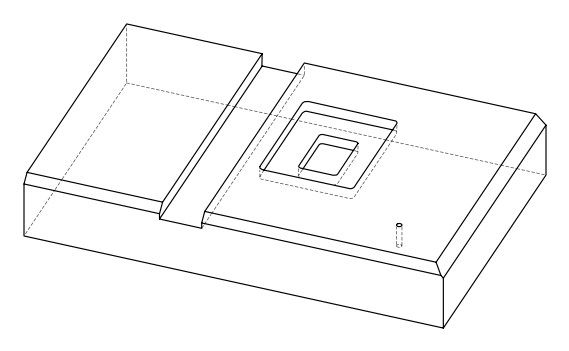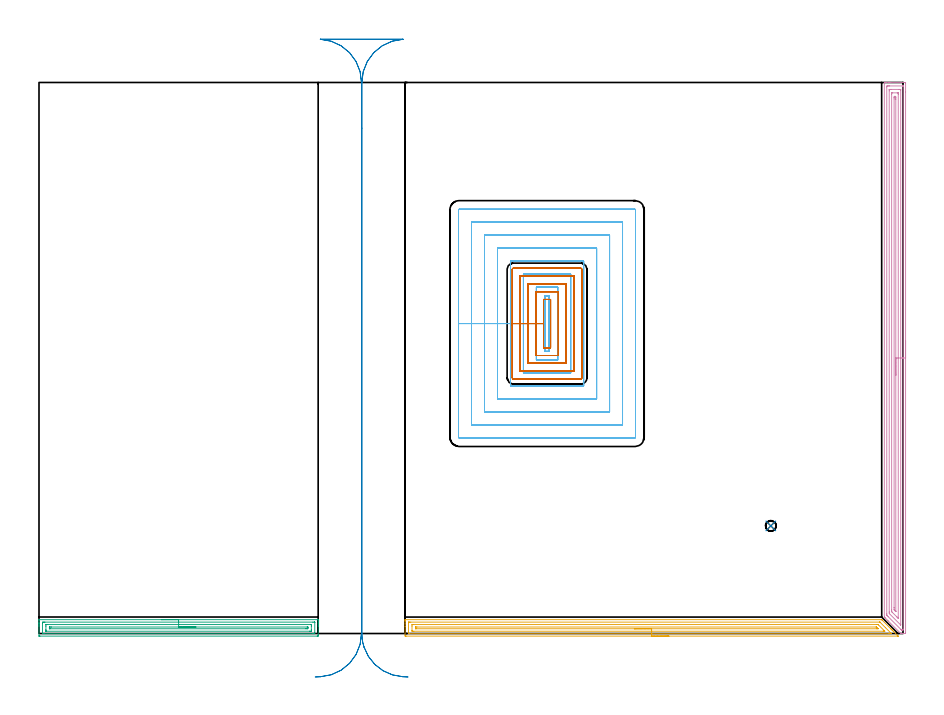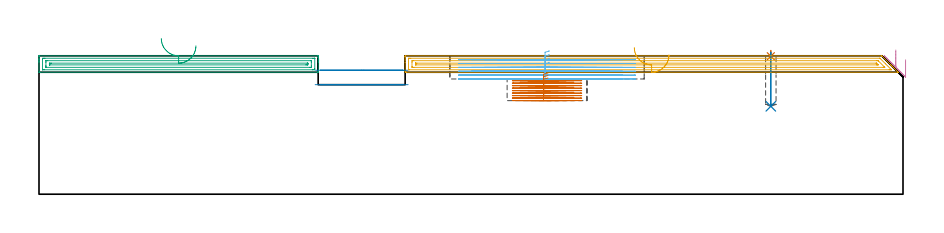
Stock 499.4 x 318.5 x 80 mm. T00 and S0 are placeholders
(PLAN: 8 operations, 5 tool changes, 70.5 min)
(1 SPOT_DRILL | STEP1POCKET | NXT0321_9005460120000 | 0.03 min | 0 mm3)
(2 DRILL_BLIND_HOLE_INTO_CENTER | STEP1POCKET | NXT0301_032 | 0.13 min | 819 mm3)
(3 AREA_MILL | FG_CHAMFER_SURFACE | UGT0205_001 | 5.36 min | 7536 mm3)
(4 AREA_MILL_1 | FG_CHAMFER_SURFACE_1 | UGT0205_001 | 12.81 min | 24096 mm3)
(5 AREA_MILL_2 | FG_CHAMFER_SURFACE_2 | UGT0205_001 | 9.17 min | 12810 mm3)
(6 MILL_RECTANGULAR_POCKET | POCKET_RECTANGULAR_STRAIGHT | NXT0201_013 | Follow Part, ap 2.5, ae 75% | 26.2 min | 213557 mm3)
(7 MILL_RECTANGULAR_POCKET_1 | POCKET_RECTANGULAR_STRAIGHT_1 | UGT0201_014 | Follow Part, ap 1.5, ae 75% | 13.21 min | 40164 mm3)
(8 MILL_RECTANGULAR_SLOT | SLOT_RECTANGULAR | UGT0201_020 | Follow Part, ap 12.5, ae 75% | 3.61 min | 266691 mm3)
(TOOL NXT0321_9005460120000 | NC Spot Drill, 142deg, 12mm, Carbide, Uncoated | D12 PA142 FL30 Z2)
(TOOL NXT0301_032 | Carbide Drill 6.1mm [860.1-0610-031A1-MM 2214] | D6.1 PA140 FL53 Z2)
(TOOL UGT0205_001 | Chamfer Mill 20 x 3 x 45 deg. | D20 FL50 Z2)
(TOOL NXT0201_013 | ENDMILL 10mm | D10 FL30 Z4)
(TOOL UGT0201_014 | End mill 6 mm | D6 FL24 Z4)
(TOOL UGT0201_020 | End mill 50 mm | D50 FL50 Z4)
(OP 1 SPOT_DRILL)
G17 G21 G94 G90
T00 M6
G54
G17 G0 G90 X423. Y62.2 S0 M3
G43 Z90. H0
G94 G81 G98 Z79.737 F250. R83.
G80
M5
M2
(OP 2 DRILL_BLIND_HOLE_INTO_CENTER)
G17 G21 G94 G90
T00 M6
G54
G17 G0 G90 X423. Y62.2 S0 M3
G43 Z90. H1
G94 G81 G98 Z50.8 F250. R82.
G80
M5
M2
(OP 3 AREA_MILL)
G17 G21 G94 G90
T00 M6
G54
G17 G0 G90 X70.7 Y8. S1061 M3
G43 Z90. H0
G94 G1 X70.738 Z89.128 F250.
X70.852 Z88.263
X71.041 Z87.412
X71.303 Z86.58
X71.637 Z85.774
X72.04 Z85.
X72.509 Z84.264
X73.04 Z83.572
X73.629 Z82.929
X74.272 Z82.34
X74.964 Z81.808
X75.7 Z81.34
X76.474 Z80.937
X77.28 Z80.603
X78.112 Z80.341
X78.964 Z80.152
X79.828 Z80.038
X80.7 Z80.
X161.27
X161.39 Y7.997 Z79.989
X161.397 Y7.894 Z79.886
X161.4 Y7.783 Z79.782
Y7.118 Z79.117
Y6.388 Z78.387
Y5.877 Z77.873
Y5.622 Z77.619
Y5.001 Z76.998
Y4.746 Z76.743
Y4.126 Z76.12
Y-0.818 Z71.178
X161.396 Y-1.129 Z70.868
X161.39 Y-1.492 Z70.505
X161.198 Y-1.496 Z70.502
X160.825 Y-1.5 Z70.5
X0.575
X0.056 Y-1.494 Z70.503
X0.01 Y-1.491 Z70.505
X0. Y-1.439 Z70.558
Y4.126 Z76.12
Y4.746 Z76.743
Y5.001 Z76.998
Y5.622 Z77.619
Y5.877 Z77.873
Y6.388 Z78.387
Y7.784 Z79.782
X0.003 Y7.894 Z79.886
X0.01 Y7.997 Z79.989
X0.13 Y8. Z80.
X80.7
Y6.586 Z78.586
X158.324
X159.044 Y6.584 Z78.584
X159.217 Y6.583 Z78.583
X159.369 Y6.579 Z78.579
X159.391 Y6.571 Z78.571
X159.395 Y6.553 Z78.553
X159.397 Y6.533 Z78.533
X159.4 Y6.404 Z78.404
X159.399 Y0.623 Z72.623
X159.397 Y0.276 Z72.276
X159.39 Y-0.07 Z71.93
X159.044 Y-0.08 Z71.92
X158.872 Y-0.083 Z71.917
X158.154 Y-0.085 Z71.915
X157.984 Y-0.086 Z71.914
X3.076
X2.356 Y-0.085 Z71.915
X2.183 Y-0.083 Z71.917
X2.031 Y-0.079 Z71.921
X2.009 Y-0.071 Z71.929
X2.005 Y-0.053 Z71.947
X2.003 Y-0.033 Z71.967
X2. Y0.096 Z72.096
X2.001 Y5.877 Z77.877
X2.003 Y6.224 Z78.224
X2.01 Y6.57 Z78.57
X2.356 Y6.58 Z78.58
X2.528 Y6.583 Z78.583
X3.246 Y6.586 Z78.586
X3.416
X80.7
Y5.172 Z77.172
X157.264 Y5.171 Z77.171
X157.321 Y5.17 Z77.17
X157.367 Y5.167 Z77.167
X157.389 Y5.165 Z77.165
X157.391 Y5.135 Z77.135
X157.397 Y5.001 Z77.001
X157.4 Y4.868 Z76.868
Y4.126 Z76.126
Y2.241 Z74.241
X157.396 Y1.499 Z73.499
X157.392 Y1.372 Z73.372
X157.385 Y1.335 Z73.335
X157.35 Y1.333 Z73.333
X157.264 Y1.331 Z73.331
X156.546 Y1.329 Z73.329
X156.374
X4.136
X4.079 Y1.33 Z73.33
X4.033 Y1.333 Z73.333
X4.011 Y1.335 Z73.335
X4.009 Y1.365 Z73.365
X4.003 Y1.499 Z73.499
X4.001 Y1.632 Z73.632
X4. Y2.374 Z74.374
Y4.259 Z76.259
X4.004 Y5.001 Z77.001
X4.008 Y5.128 Z77.128
X4.015 Y5.165 Z77.165
X4.05 Y5.167 Z77.167
X4.136 Y5.169 Z77.169
X4.854 Y5.171 Z77.171
X5.026 Y5.172 Z77.172
X80.7
Y3.757 Z75.757
X154.968
X155.293 Y3.755 Z75.755
X155.359 Y3.753 Z75.753
X155.383 Y3.751 Z75.751
X155.39 Y3.726 Z75.726
X155.394 Y3.648 Z75.648
X155.4 Y3.332 Z75.332
X155.399 Y3.25 Z75.25
X155.393 Y2.853 Z74.853
X155.39 Y2.76 Z74.76
X155.28 Y2.75 Z74.75
X155.105 Y2.746 Z74.746
X154.593 Y2.743 Z74.743
X154.218
X6.432
X6.107 Y2.745 Z74.745
X6.041 Y2.747 Z74.747
X6.017 Y2.749 Z74.749
X6.01 Y2.774 Z74.774
X6.006 Y2.852 Z74.852
X6. Y3.168 Z75.168
X6.001 Y3.25 Z75.25
X6.007 Y3.647 Z75.647
X6.01 Y3.74 Z75.74
X6.12 Y3.75 Z75.75
X6.295 Y3.754 Z75.754
X6.807 Y3.757 Z75.757
X7.182
X80.7
X81.572 Z75.795
X82.437 Z75.909
X83.288 Z76.098
X84.12 Z76.36
X84.926 Z76.694
X85.7 Z77.097
X86.436 Z77.566
X87.128 Z78.097
X87.771 Z78.686
X88.36 Z79.329
X88.892 Z80.022
X89.36 Z80.757
X89.763 Z81.531
X90.097 Z82.337
X90.359 Z83.169
X90.548 Z84.021
X90.662 Z84.886
X90.7 Z85.757
G0 Z90.
M5
M2
(OP 4 AREA_MILL_1)
G17 G21 G94 G90
T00 M6
G54
G17 G0 G90 X500.9 Y169.25 S1061 M3
G43 Z90. H0
Z77.7
G94 G1 Y169.212 Z76.828 F250.
Y169.098 Z75.963
Y168.909 Z75.112
Y168.647 Z74.28
Y168.313 Z73.474
Y167.91 Z72.7
Y167.442 Z71.964
Y166.91 Z71.272
Y166.321 Z70.629
Y165.678 Z70.04
Y164.986 Z69.508
Y164.25 Z69.04
Y163.476 Z68.637
Y162.67 Z68.303
Y161.838 Z68.041
Y160.986 Z67.852
Y160.122 Z67.738
Y159.25 Z67.7
Y0.623
X500.898 Y0.393 Z67.702
X500.891 Y0.003 Z67.705
X500.815 Y0. Z67.782
X499.59 Z69.005
X498.898 Z69.702
X498.616 Z69.984
X498.137 Z70.454
X498.098 Y0.01 Z70.493
X498.06 Y0.037 Z70.532
X497.923 Y0.176 Z70.675
X490.79 Y7.309 Z77.809
X489.03 Y9.069 Z79.568
X488.987 Y9.112 Z79.611
X488.643 Y9.458 Z79.954
X488.605 Y9.506 Z79.991
X488.6 Y9.559 Z80.
X488.599 Y318.346 Z79.999
X488.596 Y318.499 Z79.994
X488.939 Y318.5 Z79.661
X489.218 Z79.381
X489.91 Z78.685
X491.136 Z77.46
X491.67 Z76.924
X492.283 Z76.312
X500.47 Z68.128
X500.739 Y318.497 Z67.858
X500.892 Y318.49 Z67.706
X500.899 Y318.335 Z67.699
X500.9 Y317.877 Z67.7
Y312.92
Y159.25
X499.486 Z69.114
X499.485 Y2.516 Z69.115
X499.484 Y2.41 Z69.116
X499.479 Y2.026 Z69.121
X499.105 Y2.009 Z69.495
X498.71 Y2.008 Z69.89
X498.576 Y2.01 Z70.024
X498.536 Y2.025 Z70.064
X498.5 Y2.057 Z70.1
X498.428 Y2.125 Z70.172
X498.14 Y2.41 Z70.46
X490.79 Y9.761 Z77.81
X490.108 Y10.453 Z78.492
X490.021 Y10.556 Z78.579
X490.019 Y10.65 Z78.581
X490.016 Y10.847 Z78.584
X490.014 Y11.241 Z78.586
Y11.347
X490.015 Y315.984 Z78.585
X490.016 Y316.09 Z78.584
X490.021 Y316.474 Z78.579
X490.394 Y316.492 Z78.206
X490.79 Y316.497 Z77.81
X491.267 Y316.5 Z77.333
X491.67 Z76.93
X499.186 Z69.414
X499.397 Y316.498 Z69.203
X499.429 Y316.496 Z69.171
X499.463 Y316.49 Z69.137
X499.479 Y316.485 Z69.121
X499.48 Y316.459 Z69.12
X499.485 Y316.196 Z69.115
X499.486 Y159.25 Z69.114
X498.072 Z70.528
X498.071 Y5.091 Z70.529
X498.07 Y4.99 Z70.53
X498.068 Y4.961 Z70.532
X498.067 Y4.947 Z70.533
X498.023 Y4.985 Z70.577
X497.909 Y5.091 Z70.691
X491.653 Y11.347 Z76.947
X491.436 Y11.585 Z77.164
X491.43 Y12.24 Z77.17
X491.429 Y12.485 Z77.171
Y313.654
X491.431 Y314.303 Z77.169
X491.433 Y314.425 Z77.167
X491.435 Y314.479 Z77.165
X491.484 Y314.492 Z77.116
X491.67 Y314.496 Z76.93
X492.356 Y314.5 Z76.244
X492.55 Z76.05
X496.756 Z71.844
X497.636 Z70.964
X497.83 Y314.496 Z70.77
X498.024 Y314.49 Z70.576
X498.065 Y314.484 Z70.535
X498.068 Y314.449 Z70.532
X498.07 Y314.385 Z70.53
X498.071 Y314.303 Z70.529
X498.072 Y314.057 Z70.528
Y159.25
X496.657 Z71.943
Y8.963
X496.656 Y8.878 Z71.944
X496.654 Y8.826 Z71.946
X496.652 Y8.812 Z71.948
X496.584 Y8.876 Z72.016
X496.246 Y9.205 Z72.354
X496.07 Y9.379 Z72.53
X495.889 Y9.559 Z72.711
X493.21 Y12.24 Z75.39
X492.983 Y12.477 Z75.617
X492.85 Y12.618 Z75.75
X492.847 Y12.688 Z75.753
X492.844 Y12.836 Z75.756
X492.843 Y13.134 Z75.757
Y13.731
Y311.622
X492.844 Y312.217 Z75.756
X492.847 Y312.417 Z75.753
X492.849 Y312.481 Z75.751
X492.89 Y312.49 Z75.71
X492.998 Y312.494 Z75.602
X493.43 Y312.5 Z75.17
X496.085 Z72.515
X496.503 Y312.496 Z72.097
X496.607 Y312.492 Z71.993
X496.651 Y312.488 Z71.949
X496.653 Y312.453 Z71.947
X496.655 Y312.361 Z71.945
X496.657 Y311.919 Z71.943
Y311.622
Y159.25
X495.243 Z73.357
Y13.026
X495.242 Y12.918 Z73.358
X495.237 Y12.703 Z73.363
X495.235 Y12.67 Z73.365
X495.234 Y12.669 Z73.366
X495.219 Y12.682 Z73.381
X495.19 Y12.709 Z73.41
X494.767 Y13.134 Z73.833
X494.31 Y13.6 Z74.29
X494.264 Y14.028 Z74.336
X494.261 Y14.078 Z74.339
X494.257 Y14.921 Z74.343
Y14.975
Y308.995
X494.26 Y309.834 Z74.34
X494.262 Y309.884 Z74.338
X494.31 Y310.49 Z74.29
X494.54 Y310.495 Z74.06
X495.19 Y310.49 Z73.41
X495.238 Y309.834 Z73.362
X495.241 Y309.783 Z73.359
X495.243 Y308.941 Z73.357
Y308.887
Y159.25
Y158.378 Z73.395
Y157.514 Z73.509
Y156.662 Z73.698
Y155.83 Z73.96
Y155.024 Z74.294
Y154.25 Z74.697
Y153.514 Z75.165
Y152.822 Z75.696
Y152.179 Z76.286
Y151.59 Z76.929
Y151.058 Z77.621
Y150.59 Z78.357
Y150.187 Z79.131
Y149.853 Z79.937
Y149.591 Z80.769
Y149.402 Z81.62
Y149.288 Z82.485
Y149.25 Z83.357
G0 Z90.
M5
M2
(OP 5 AREA_MILL_2)
G17 G21 G94 G90
T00 M6
G54
G17 G0 G90 X364.1 Y-1.5 S1061 M3
G43 Z90. H0
Z80.5
G94 G1 X364.062 Z79.628 F250.
X363.948 Z78.764
X363.759 Z77.912
X363.497 Z77.08
X363.163 Z76.274
X362.76 Z75.5
X362.292 Z74.764
X361.76 Z74.072
X361.171 Z73.429
X360.528 Z72.84
X359.836 Z72.308
X359.1 Z71.84
X358.326 Z71.437
X357.52 Z71.103
X356.688 Z70.841
X355.836 Z70.652
X354.972 Z70.538
X354.1 Z70.5
X212.205
X211.829 Y-1.497 Z70.501
X211.61 Y-1.492 Z70.505
X211.6 Y-1.129 Z70.869
Y4.126 Z76.121
Y5.566 Z77.562
Y6.753 Z78.748
Y7.376 Z79.375
Y7.736 Z79.735
X211.602 Y7.869 Z79.862
X211.61 Y7.998 Z79.988
X211.759 Y8. Z80.
X487.071
X487.095 Y7.994 Z79.992
X487.116 Y7.984 Z79.982
X487.246 Y7.854 Z79.853
X487.472 Y7.629 Z79.628
X492.29 Y2.812 Z74.808
X492.425 Y2.676 Z74.674
X492.588 Y2.513 Z74.511
X492.728 Y2.374 Z74.37
X492.872 Y2.23 Z74.227
X493.018 Y2.084 Z74.081
X493.166 Y1.936 Z73.932
X493.644 Y1.456 Z73.456
X493.913 Y1.188 Z73.187
X494.041 Y1.061 Z73.057
X494.393 Y0.707 Z72.707
X496.59 Y-1.49 Z70.508
X496.592 Y-1.496 Z70.501
X496.59 Y-1.499 Z70.499
X496.247 Y-1.5 Z70.5
X354.1
Y-0.086 Z71.914
X213.99 Y-0.085 Z71.915
X213.818 Y-0.084 Z71.916
X213.645 Y-0.08 Z71.92
X213.61 Y-0.079 Z71.921
X213.606 Y-0.055 Z71.945
X213.603 Y-0.027 Z71.973
X213.601 Y0.129 Z72.129
Y6.387 Z78.387
X213.605 Y6.489 Z78.489
X213.61 Y6.556 Z78.556
X213.615 Y6.579 Z78.579
X213.63 Y6.58 Z78.58
X213.99 Y6.585 Z78.585
X214.161
X214.882 Y6.586 Z78.586
X485.817 Y6.585 Z78.585
X485.998 Y6.583 Z78.583
X486.042 Y6.581 Z78.581
X486.06 Y6.578 Z78.578
X486.086 Y6.556 Z78.556
X486.178 Y6.47 Z78.47
X489.302 Y3.349 Z75.349
X492.425 Y0.223 Z72.223
X492.663 Y-0.021 Z71.979
X492.709 Y-0.07 Z71.93
X492.639 Y-0.079 Z71.921
X492.425 Y-0.083 Z71.917
X492.254 Y-0.085 Z71.915
X491.533 Y-0.086 Z71.914
X491.363
X354.1
Y1.328 Z73.328
X216.667
X215.947 Y1.33 Z73.33
X215.775 Y1.332 Z73.332
X215.611 Y1.335 Z73.335
X215.605 Y1.499 Z73.499
X215.601 Y1.669 Z73.669
X215.6 Y4.297 Z76.297
X215.606 Y5.001 Z77.001
X215.609 Y5.164 Z77.164
X215.775 Y5.167 Z77.167
X216.494 Y5.171 Z77.171
X484.394
X484.567
X484.913 Y5.167 Z77.167
X485.009 Y5.165 Z77.165
X485.044 Y5.145 Z77.145
X485.096 Y5.098 Z77.098
X485.199 Y5.001 Z77.001
X488.701 Y1.499 Z73.499
X488.856 Y1.342 Z73.342
Y1.332 Z73.332
Y1.331 Z73.331
X488.136 Y1.329 Z73.329
X487.963 Y1.328 Z73.328
X354.1
Y2.743 Z74.743
X218.076
X217.73 Y2.745 Z74.745
X217.669 Y2.746 Z74.746
X217.61 Y2.749 Z74.749
X217.6 Y3.25 Z75.25
X217.601 Y3.668 Z75.668
X217.603 Y3.72 Z75.72
X217.608 Y3.745 Z75.745
X217.611 Y3.75 Z75.75
X217.626 Y3.752 Z75.752
X217.763 Y3.756 Z75.756
X217.935 Y3.757 Z75.757
X218.452
X483.877
X483.941 Y3.756 Z75.756
X483.972 Y3.753 Z75.753
X483.984 Y3.751 Z75.751
X484.035 Y3.705 Z75.705
X484.279 Y3.47 Z75.47
X484.394 Y3.358 Z75.358
X484.801 Y2.947 Z74.947
X484.921 Y2.822 Z74.822
X484.99 Y2.747 Z74.747
X484.983
X484.909 Y2.745 Z74.745
X484.394 Y2.743 Z74.743
X484.018
X354.1
X353.228 Z74.781
X352.364 Z74.895
X351.512 Z75.083
X350.68 Z75.346
X349.874 Z75.68
X349.1 Z76.082
X348.364 Z76.551
X347.672 Z77.082
X347.029 Z77.672
X346.44 Z78.315
X345.908 Z79.007
X345.44 Z79.743
X345.037 Z80.517
X344.703 Z81.322
X344.441 Z82.155
X344.252 Z83.006
X344.138 Z83.871
X344.1 Z84.743
G0 Z90.
M5
M2
(OP 6 MILL_RECTANGULAR_POCKET)
G17 G21 G94 G90
T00 M6
G54
G17 G0 G90 X294.8 Y194.019 S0 M3
G43 Z90. H0
Z83.
G94 G1 Y195.2 Z82.683 F250.
X292.5 Z82.067
Y179.15 Z77.767
Y163.1 F500.
X294.8
Y195.2
X292.5
Y179.15
X287.5
Y158.1
X299.8
Y200.2
X287.5
Y179.15
X280.
Y150.6
X307.3
Y207.7
X280.
Y179.15
X272.5
Y143.1
X314.8
Y215.2
X272.5
Y179.15
X265.
Y135.6
X322.3
Y222.7
X265.
Y179.15
X257.5
Y128.1
X329.8
Y230.2
X257.5
Y179.15
X250.
Y120.6
X337.3
Y237.7
X250.
Y179.15
X242.5
Y113.5
G3 X242.9 Y113.1 R0.4
G1 X344.4
G3 X344.8 Y113.5 R0.4
G1 Y244.8
G3 X344.4 Y245.2 R0.4
G1 X242.9
G3 X242.5 Y244.8 R0.4
G1 Y179.15
Y178.15
G0 X294.8 Y194.019 Z80.767
G1 Y195.2 Z80.45 F250.
X292.5 Z79.834
Y179.15 Z75.533
Y163.1 F500.
X294.8
Y195.2
X292.5
Y179.15
X287.5
Y158.1
X299.8
Y200.2
X287.5
Y179.15
X280.
Y150.6
X307.3
Y207.7
X280.
Y179.15
X272.5
Y143.1
X314.8
Y215.2
X272.5
Y179.15
X265.
Y135.6
X322.3
Y222.7
X265.
Y179.15
X257.5
Y128.1
X329.8
Y230.2
X257.5
Y179.15
X250.
Y120.6
X337.3
Y237.7
X250.
Y179.15
X242.5
Y113.5
G3 X242.9 Y113.1 R0.4
G1 X344.4
G3 X344.8 Y113.5 R0.4
G1 Y244.8
G3 X344.4 Y245.2 R0.4
G1 X242.9
G3 X242.5 Y244.8 R0.4
G1 Y179.15
Y178.15
G0 X294.8 Y194.019 Z78.533
G1 Y195.2 Z78.217 F250.
X292.5 Z77.601
Y179.15 Z73.3
Y163.1 F500.
X294.8
Y195.2
X292.5
Y179.15
X287.5
Y158.1
X299.8
Y200.2
X287.5
Y179.15
X280.
Y150.6
X307.3
Y207.7
X280.
Y179.15
X272.5
Y143.1
X314.8
Y215.2
X272.5
Y179.15
X265.
Y135.6
X322.3
Y222.7
X265.
Y179.15
X257.5
Y128.1
X329.8
Y230.2
X257.5
Y179.15
X250.
Y120.6
X337.3
Y237.7
X250.
Y179.15
X242.5
Y113.5
G3 X242.9 Y113.1 R0.4
G1 X344.4
G3 X344.8 Y113.5 R0.4
G1 Y244.8
G3 X344.4 Y245.2 R0.4
G1 X242.9
G3 X242.5 Y244.8 R0.4
G1 Y179.15
Y178.15
G0 X294.8 Y194.019 Z76.3
G1 Y195.2 Z75.984 F250.
X292.5 Z75.367
Y179.15 Z71.067
Y163.1 F500.
X294.8
Y195.2
X292.5
Y179.15
X287.5
Y158.1
X299.8
Y200.2
X287.5
Y179.15
X280.
Y150.6
X307.3
Y207.7
X280.
Y179.15
X272.5
Y143.1
X314.8
Y215.2
X272.5
Y179.15
X265.
Y135.6
X322.3
Y222.7
X265.
Y179.15
X257.5
Y128.1
X329.8
Y230.2
X257.5
Y179.15
X250.
Y120.6
X337.3
Y237.7
X250.
Y179.15
X242.5
Y113.5
G3 X242.9 Y113.1 R0.4
G1 X344.4
G3 X344.8 Y113.5 R0.4
G1 Y244.8
G3 X344.4 Y245.2 R0.4
G1 X242.9
G3 X242.5 Y244.8 R0.4
G1 Y179.15
Y178.15
G0 X294.8 Y194.019 Z74.067
G1 Y195.2 Z73.75 F250.
X292.5 Z73.134
Y179.15 Z68.833
Y163.1 F500.
X294.8
Y195.2
X292.5
Y179.15
X287.5
Y158.1
X299.8
Y200.2
X287.5
Y179.15
X280.
Y150.6
X307.3
Y207.7
X280.
Y179.15
X272.5
Y143.1
X314.8
Y215.2
X272.5
Y179.15
X265.
Y135.6
X322.3
Y222.7
X265.
Y179.15
X257.5
Y128.1
X329.8
Y230.2
X257.5
Y179.15
X250.
Y120.6
X337.3
Y237.7
X250.
Y179.15
X242.5
Y113.5
G3 X242.9 Y113.1 R0.4
G1 X344.4
G3 X344.8 Y113.5 R0.4
G1 Y244.8
G3 X344.4 Y245.2 R0.4
G1 X242.9
G3 X242.5 Y244.8 R0.4
G1 Y179.15
Y178.15
G0 X294.8 Y194.019 Z71.833
G1 Y195.2 Z71.517 F250.
X292.5 Z70.901
Y179.15 Z66.6
Y163.1 F500.
X294.8
Y195.2
X292.5
Y179.15
X287.5
Y158.1
X299.8
Y200.2
X287.5
Y179.15
X280.
Y150.6
X307.3
Y207.7
X280.
Y179.15
X272.5
Y143.1
X314.8
Y215.2
X272.5
Y179.15
X265.
Y135.6
X322.3
Y222.7
X265.
Y179.15
X257.5
Y128.1
X329.8
Y230.2
X257.5
Y179.15
X250.
Y120.6
X337.3
Y237.7
X250.
Y179.15
X242.5
Y113.5
G3 X242.9 Y113.1 R0.4
G1 X344.4
G3 X344.8 Y113.5 R0.4
G1 Y244.8
G3 X344.4 Y245.2 R0.4
G1 X242.9
G3 X242.5 Y244.8 R0.4
G1 Y179.15
Y178.15
G0 Z90.
M5
M2
(OP 7 MILL_RECTANGULAR_POCKET_1)
G17 G21 G94 G90
T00 M6
G54
G17 G0 G90 X294.216 Y193.1 S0 M3
G43 Z90. H0
Z70.05
G94 G1 X291.6 Z69.349 F250.
Y179.15 Z65.611
Y165.2 F500.
X295.7
Y193.1
X291.6
Y179.15
X287.1
Y160.7
X300.2
Y197.6
X287.1
Y179.15
X282.6
Y156.2
X304.7
Y202.1
X282.6
Y179.15
X278.1
Y151.7
X309.2
Y206.6
X278.1
Y179.15
X273.6
Y147.7
G3 X274.1 Y147.2 R0.5
G1 X313.2
G3 X313.7 Y147.7 R0.5
G1 Y210.6
G3 X313.2 Y211.1 R0.5
G1 X274.1
G3 X273.6 Y210.6 R0.5
G1 Y179.15
Y178.15
G0 X294.216 Y193.1 Z68.611
G1 X291.6 Z67.91 F250.
Y179.15 Z64.172
Y165.2 F500.
X295.7
Y193.1
X291.6
Y179.15
X287.1
Y160.7
X300.2
Y197.6
X287.1
Y179.15
X282.6
Y156.2
X304.7
Y202.1
X282.6
Y179.15
X278.1
Y151.7
X309.2
Y206.6
X278.1
Y179.15
X273.6
Y147.7
G3 X274.1 Y147.2 R0.5
G1 X313.2
G3 X313.7 Y147.7 R0.5
G1 Y210.6
G3 X313.2 Y211.1 R0.5
G1 X274.1
G3 X273.6 Y210.6 R0.5
G1 Y179.15
Y178.15
G0 X294.216 Y193.1 Z67.172
G1 X291.6 Z66.471 F250.
Y179.15 Z62.733
Y165.2 F500.
X295.7
Y193.1
X291.6
Y179.15
X287.1
Y160.7
X300.2
Y197.6
X287.1
Y179.15
X282.6
Y156.2
X304.7
Y202.1
X282.6
Y179.15
X278.1
Y151.7
X309.2
Y206.6
X278.1
Y179.15
X273.6
Y147.7
G3 X274.1 Y147.2 R0.5
G1 X313.2
G3 X313.7 Y147.7 R0.5
G1 Y210.6
G3 X313.2 Y211.1 R0.5
G1 X274.1
G3 X273.6 Y210.6 R0.5
G1 Y179.15
Y178.15
G0 X294.216 Y193.1 Z65.733
G1 X291.6 Z65.032 F250.
Y179.15 Z61.294
Y165.2 F500.
X295.7
Y193.1
X291.6
Y179.15
X287.1
Y160.7
X300.2
Y197.6
X287.1
Y179.15
X282.6
Y156.2
X304.7
Y202.1
X282.6
Y179.15
X278.1
Y151.7
X309.2
Y206.6
X278.1
Y179.15
X273.6
Y147.7
G3 X274.1 Y147.2 R0.5
G1 X313.2
G3 X313.7 Y147.7 R0.5
G1 Y210.6
G3 X313.2 Y211.1 R0.5
G1 X274.1
G3 X273.6 Y210.6 R0.5
G1 Y179.15
Y178.15
G0 X294.216 Y193.1 Z64.294
G1 X291.6 Z63.593 F250.
Y179.15 Z59.856
Y165.2 F500.
X295.7
Y193.1
X291.6
Y179.15
X287.1
Y160.7
X300.2
Y197.6
X287.1
Y179.15
X282.6
Y156.2
X304.7
Y202.1
X282.6
Y179.15
X278.1
Y151.7
X309.2
Y206.6
X278.1
Y179.15
X273.6
Y147.7
G3 X274.1 Y147.2 R0.5
G1 X313.2
G3 X313.7 Y147.7 R0.5
G1 Y210.6
G3 X313.2 Y211.1 R0.5
G1 X274.1
G3 X273.6 Y210.6 R0.5
G1 Y179.15
Y178.15
G0 X294.216 Y193.1 Z62.856
G1 X291.6 Z62.155 F250.
Y179.15 Z58.417
Y165.2 F500.
X295.7
Y193.1
X291.6
Y179.15
X287.1
Y160.7
X300.2
Y197.6
X287.1
Y179.15
X282.6
Y156.2
X304.7
Y202.1
X282.6
Y179.15
X278.1
Y151.7
X309.2
Y206.6
X278.1
Y179.15
X273.6
Y147.7
G3 X274.1 Y147.2 R0.5
G1 X313.2
G3 X313.7 Y147.7 R0.5
G1 Y210.6
G3 X313.2 Y211.1 R0.5
G1 X274.1
G3 X273.6 Y210.6 R0.5
G1 Y179.15
Y178.15
G0 X294.216 Y193.1 Z61.417
G1 X291.6 Z60.716 F250.
Y179.15 Z56.978
Y165.2 F500.
X295.7
Y193.1
X291.6
Y179.15
X287.1
Y160.7
X300.2
Y197.6
X287.1
Y179.15
X282.6
Y156.2
X304.7
Y202.1
X282.6
Y179.15
X278.1
Y151.7
X309.2
Y206.6
X278.1
Y179.15
X273.6
Y147.7
G3 X274.1 Y147.2 R0.5
G1 X313.2
G3 X313.7 Y147.7 R0.5
G1 Y210.6
G3 X313.2 Y211.1 R0.5
G1 X274.1
G3 X273.6 Y210.6 R0.5
G1 Y179.15
Y178.15
G0 X294.216 Y193.1 Z59.978
G1 X291.6 Z59.277 F250.
Y179.15 Z55.539
Y165.2 F500.
X295.7
Y193.1
X291.6
Y179.15
X287.1
Y160.7
X300.2
Y197.6
X287.1
Y179.15
X282.6
Y156.2
X304.7
Y202.1
X282.6
Y179.15
X278.1
Y151.7
X309.2
Y206.6
X278.1
Y179.15
X273.6
Y147.7
G3 X274.1 Y147.2 R0.5
G1 X313.2
G3 X313.7 Y147.7 R0.5
G1 Y210.6
G3 X313.2 Y211.1 R0.5
G1 X274.1
G3 X273.6 Y210.6 R0.5
G1 Y179.15
Y178.15
G0 X294.216 Y193.1 Z58.539
G1 X291.6 Z57.838 F250.
Y179.15 Z54.1
Y165.2 F500.
X295.7
Y193.1
X291.6
Y179.15
X287.1
Y160.7
X300.2
Y197.6
X287.1
Y179.15
X282.6
Y156.2
X304.7
Y202.1
X282.6
Y179.15
X278.1
Y151.7
X309.2
Y206.6
X278.1
Y179.15
X273.6
Y147.7
G3 X274.1 Y147.2 R0.5
G1 X313.2
G3 X313.7 Y147.7 R0.5
G1 Y210.6
G3 X313.2 Y211.1 R0.5
G1 X274.1
G3 X273.6 Y210.6 R0.5
G1 Y179.15
Y178.15
G0 Z90.
M5
M2
(OP 8 MILL_RECTANGULAR_SLOT)
G17 G21 G94 G90
T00 M6
G54
G17 G0 G90 X213.13 Y-25.133 S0 M3
G43 Z90. H0
Z71.65
G94 G1 X210.135 Y-24.957 F250.
G2 X187.808 Y-7.678 R25. F500.
X186.6 Y0. R25. F435.
G1 Y292.195
Y318.5 F500.
G2 X210.376 Y343.47 R25.
G1 Y343.5
X162.624
Y343.47
G2 X186.4 Y318.5 R25.
G1 Y0.
G2 X162.839 Y-24.959 R25.
G1 X159.844 Y-25.131 F250.
G0 X213.372 Y-25.117 Z63.3
G1 X210.376 Y-24.97
G2 X187.883 Y-7.907 R25. F500.
X186.6 Y0. R25. F419.
G1 Y291.955
Y318.5 F500.
G2 X210.376 Y343.47 R25.
G1 Y343.5
X162.624
Y343.47
G2 X186.4 Y318.5 R25.
G1 Y0.
G2 X162.624 Y-24.97 R25.
G1 X159.628 Y-25.117 F250.
G0 Z90.
M5
M2
